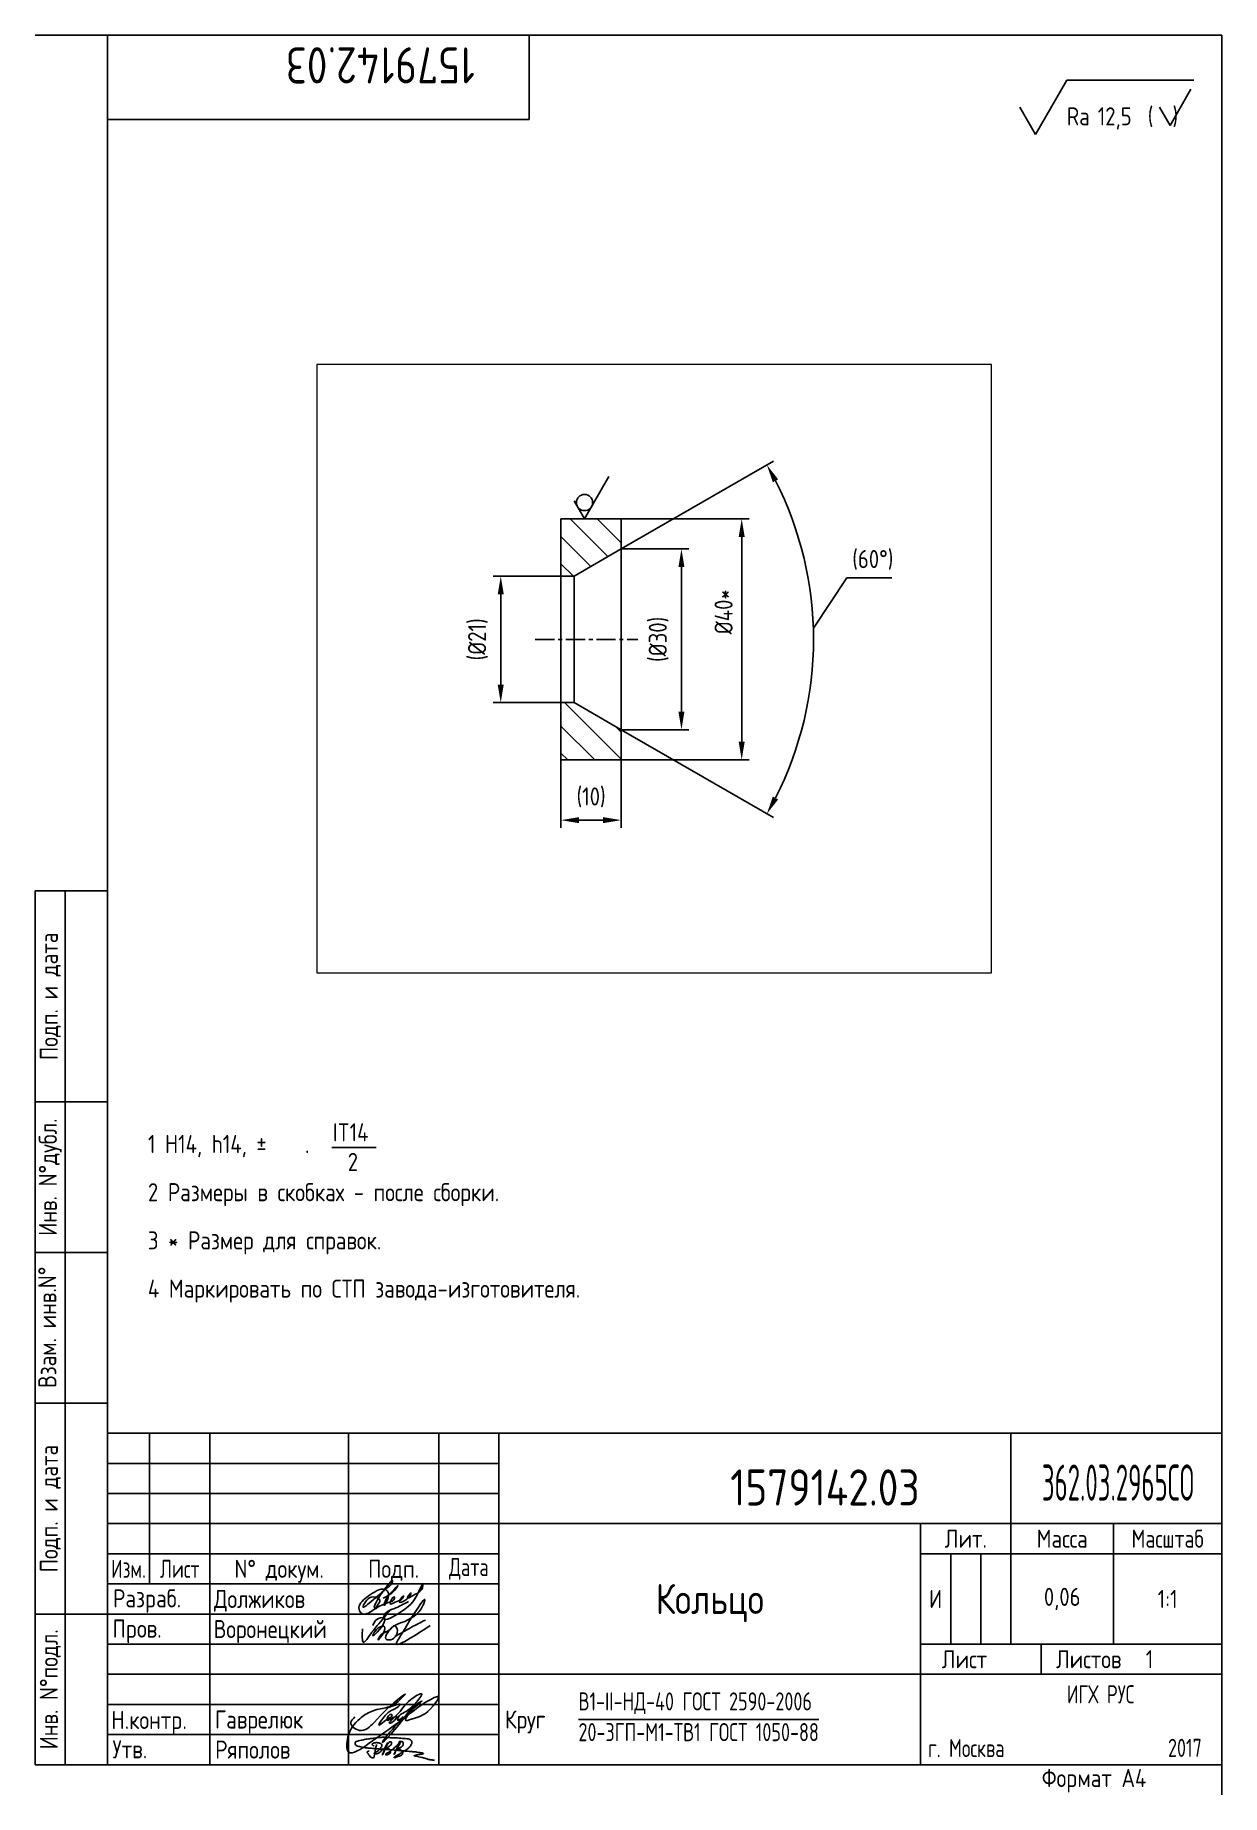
# Paper-space layout 'A4' of a CAD drawing. Header units: millimetres. Extents: x 13 to 210, y 5 to 297.
# The model-space entities are those that its viewports show. They can reach past a viewport. Long polylines and large blocks are cut down to what shows.
import ezdxf
from ezdxf.enums import TextEntityAlignment as Align

# ---------------------------------------------------------------- set-up
doc = ezdxf.new("R2010")
doc.units = ezdxf.units.MM
doc.header["$LTSCALE"] = 0.1
doc.linetypes.add('CENTER', pattern=[50.8, 31.75, -6.35, 6.35, -6.35])
for name, color, linetype in [('Bord', 1, 'Continuous'), ('Cen', 5, 'CENTER'), ('Cont', 6, 'Continuous'), ('Dim', 7, 'Continuous'), ('Hatch', 2, 'Continuous'), ('Text', 3, 'Continuous'), ('Textb', 6, 'Continuous'), ('Vporti', 7, 'Continuous')]:
    doc.layers.add(name, color=color, linetype=linetype)
doc.styles.add('Style1', font='romans.shx', dxfattribs={"width": 0.8})
doc.dimstyles.new('LIN1', dxfattribs={"dimtxt": 3, "dimasz": 3, "dimexe": 1.25, "dimexo": 0, "dimgap": 1.5, "dimtad": 1, "dimdec": 1, "dimdsep": 46, "dimtxsty": 'Style1', "dimcen": 2.5, "dimclrt": 3, "dimadec": 0, "dimazin": 0, "dimtfac": 1, "dimtdec": 1, "dimtmove": 0, "dimatfit": 3, "dimfxl": 1, "dimarcsym": 0})

# ---------------------------------------------------------------- blocks, each defined once
blk = doc.blocks.new('A$C314368CF')
at = {"layer": 'Text'}
for q in [(7.18, 6), (1.98, 3)]:
    blk.add_line((3.72, 0), q, dxfattribs=at)
at = {"layer": 'Text', "style": 'Style1', "width": 0.8}
blk.add_text('(  )', height=3, dxfattribs=at).set_placement((0, 0))
blk = doc.blocks.new('sherISO_18')
at = {"layer": 'Cont'}
for p, q in [((-30.94, -16.46), (-25.74, -7.46)), ((-25.74, -7.46), (-4.67, -7.46)), ((-30.94, -16.46), (-33.54, -11.96))]:
    blk.add_line(p, q, dxfattribs=at)
blk.add_blockref('A$C314368CF', (-12.3, -14.96))
at = {"layer": 'Textb', "style": 'Style1', "width": 0.8}
blk.add_text('Ra', height=3, dxfattribs=at).set_placement((-25.74, -14.96))
blk.add_attdef('12,5', (-20.6, -14.96), '', height=3, dxfattribs=at)
blk = doc.blocks.new('A4')
at = {"layer": 'Bord'}
for p, q in [((20, 55), (85, 55)), ((20, 50), (85, 50)), ((20, 45), (85, 45)), ((160, 40), (160, 25)), ((165, 40), (165, 25)), ((20, 30), (85, 30)), ((20, 25), (85, 25)), ((20, 20), (85, 20)), ((20, 15), (85, 15)), ((20, 10), (85, 10))]:
    blk.add_line(p, q, dxfattribs=at)
at = {"layer": 'Cont'}
for p, q in [((205, 292), (20, 292)), ((205, 292), (205, 5)), ((20, 292), (20, 5)), ((90, 278), (90, 292)), ((20, 278), (90, 278)), ((8, 5), (8, 150)), ((8, 150), (20, 150)), ((13, 5), (13, 150)), ((8, 115), (20, 115)), ((20, 90), (8, 90)), ((20, 65), (8, 65)), ((205, 60), (20, 60)), ((20, 60), (205, 60)), ((27, 60), (27, 35)), ((37, 60), (37, 5)), ((60, 5), (60, 60)), ((75, 60), (75, 5)), ((85, 5), (85, 60)), ((170, 60), (170, 25)), ((85, 45), (205, 45)), ((155, 5), (155, 45)), ((187, 25), (187, 45)), ((20, 40), (85, 40)), ((205, 40), (155, 40)), ((85, 35), (20, 35)), ((20, 30), (8, 30)), ((155, 25), (205, 25)), ((175, 25), (175, 20)), ((205, 20), (85, 20)), ((20, 5), (8, 5)), ((205, 5), (20, 5))]:
    blk.add_line(p, q, dxfattribs=at)
at = {"layer": 'Text', "style": 'Style1', "width": 0.8}
for s, p in [('Подп. и дата', (10.5, 132.5)), ('Инв. N%%dдубл.', (10.5, 102.5)), ('Взам. инв.N%%d ', (10, 78.38)), ('Подп. и дата', (10.5, 47.5)), ('Инв. N%%dподл.', (10.5, 17.5))]:
    blk.add_text(s, height=3, rotation=90, dxfattribs=at).set_placement(p, align=Align.MIDDLE)
at = {"layer": 'Text', "style": 'Style1'}
for s, width, p in [('Лит.', 0.8, (162.5, 42.5)), ('Масса', 0.8, (178.5, 42.5)), ('Масштаб', 0.75, (196, 42.5)), ('Изм.', 0.7, (23.5, 37.5)), ('Лист', 0.7, (32, 37.5)), ('N%%d докум.', 0.8, (48.5, 37.5)), ('Подп.', 0.8, (67.5, 37.5)), ('Лист', 0.8, (162.27, 22.5)), ('Листов', 0.8, (182.9, 22.5))]:
    blk.add_text(s, height=3, dxfattribs=dict(at, width=width)).set_placement(p, align=Align.MIDDLE_CENTER)
at = {"layer": 'Text', "style": 'Style1', "width": 0.7}
for s, p in [('Дата', (80, 37.5)), ('ИГХ РУС', (184.9, 16.69))]:
    blk.add_text(s, height=3, dxfattribs=at).set_placement(p, align=Align.MIDDLE)
at = {"layer": 'Text', "style": 'Style1'}
for s, width, p in [('Разpаб.', 0.8, (20.92, 31.1)), ('Пpов.', 0.8, (20.84, 26.08)), ('Н.контp.', 0.8, (20.65, 10.92)), ('Утв.', 0.8, (20.84, 6.06)), ('г. Москва', 0.7, (156.24, 6.25)), ('Фоpмат А4', 0.8, (175.11, 1.29))]:
    blk.add_text(s, height=3, dxfattribs=dict(at, width=width)).set_placement(p)
for tag, p, width in [('ФИО', (39, 31), 0.8), ('ФИО', (39, 26), 0.8), ('ГОСТ_СОРТАМЕНТА', (98.19, 14), 0.8), ('ФИО', (39, 11), 0.8), ('ФИО', (39, 6), 0.8), ('200', (192.85, 6.29), 0.7)]:
    blk.add_attdef(tag, p, '', height=3, dxfattribs=dict(at, width=width))
at = {"layer": 'Text', "style": 'Style1', "width": 0.8}
for tag, p in [('И', (157.49, 32.5)), ('700', (178.5, 32.5)), ('1:20', (196, 32.5))]:
    blk.add_attdef(tag, text='', height=3, dxfattribs=at).set_placement(p, align=Align.MIDDLE)
blk.add_attdef('Сборочный_чертеж', text='', height=3, dxfattribs=at).set_placement((120, 21.3), align=Align.CENTER)
for tag, p in [('1', (171.12, 22.5)), ('2', (193, 22.5))]:
    blk.add_attdef(tag, text='', height=3, dxfattribs=at).set_placement(p, align=Align.MIDDLE_CENTER)
blk.add_attdef('ЛИСТ', text='', height=3, dxfattribs=at).set_placement((85.99, 12.5), align=Align.MIDDLE_LEFT)
at = {"layer": 'Text', "style": 'Style1', "width": 0.7}
blk.add_attdef('%%OГОСТ_ТЕХ._ТРЕБОВАНИЙ', text='', height=3, dxfattribs=at).set_placement((98.19, 8), align=Align.BOTTOM_LEFT)
at = {"layer": 'Textb', "style": 'Style1', "width": 0.8}
blk.add_attdef('1234567', (81, 290), '', height=6, rotation=180, dxfattribs=at)
blk.add_attdef('1234567', (123.4, 48), '', height=6, dxfattribs=at)
for tag, height, p in [('123ХЯ', 6, (183.62, 48)), ('НАИМЕНОВАНИЕ', 5, (120, 30))]:
    blk.add_attdef(tag, text='', height=height, dxfattribs=at).set_placement(p, align=Align.CENTER)
blk = doc.blocks.new('A$C63F45750')
at = {"layer": 'Text'}
for points, knots in [([(3.17, 2.37), (3.12, 2.38), (3.04, 2.41), (2.94, 2.5), (2.85, 2.57), (2.79, 2.69), (2.87, 2.77), (2.99, 2.84), (3.16, 2.89), (3.36, 2.93), (3.6, 2.95), (3.82, 2.92), (4.05, 2.87), (4.25, 2.78), (4.45, 2.63), (4.46, 2.42), (4.38, 2.26), (4.28, 2.1), (4.17, 1.94), (4.03, 1.78), (3.89, 1.62), (3.75, 1.52), (3.63, 1.43), (3.49, 1.36), (3.35, 1.3), (3.24, 1.25), (3.16, 1.21), (3.12, 1.15), (3.19, 1.1), (3.27, 1.09), (3.4, 1.07), (3.55, 1.07), (3.72, 1.12), (3.92, 1.19), (4.1, 1.34), (4.26, 1.51), (4.44, 1.65), (4.59, 1.81), (4.74, 1.93), (4.84, 2.04), (4.93, 2.14), (5.07, 2.29), (5.19, 2.53), (5.28, 2.68), (5.35, 2.96), (5.23, 2.66), (5.2, 2.44), (5.04, 2.09), (4.95, 1.81), (4.86, 1.57), (4.75, 1.31), (4.67, 1.12), (4.46, 0.78), (4.62, 1.17), (4.71, 1.45), (4.88, 1.74), (5.01, 2), (5.08, 2.19), (5.19, 2.4), (5.32, 2.58), (5.4, 2.75), (5.52, 2.89), (5.65, 3.04), (5.85, 3.1), (6.02, 3.03), (6.08, 2.87), (6.03, 2.7), (5.9, 2.51), (5.7, 2.37), (5.55, 2.23), (5.4, 2.17), (5.31, 2.12), (5.12, 2.09), (5.35, 2.07), (5.48, 2), (5.64, 1.93), (5.75, 1.8), (5.85, 1.67), (5.89, 1.54), (5.89, 1.37), (5.8, 1.2), (5.63, 1.06), (5.41, 0.94), (5.23, 0.86), (5.02, 0.92), (5.13, 1.1), (5.28, 1.16), (5.44, 1.27), (5.61, 1.36), (5.74, 1.46), (5.86, 1.53), (5.95, 1.61), (6.05, 1.69), (6.15, 1.77), (6.28, 1.87), (6.46, 2.02), (6.65, 2.19), (6.83, 2.37), (6.98, 2.49), (7.11, 2.61), (7.2, 2.74), (7.32, 2.84), (7.42, 2.97), (7.48, 3.08), (7.48, 3.27), (7.34, 3.08), (7.28, 2.94), (7.18, 2.69), (7.1, 2.46), (7, 2.22), (6.93, 1.98), (6.83, 1.78), (6.73, 1.55), (6.67, 1.34), (6.6, 1.14), (6.56, 1.03), (6.39, 0.99), (6.62, 1.33), (6.75, 1.54), (6.93, 1.87), (7.05, 2.08), (7.18, 2.32), (7.33, 2.6), (7.47, 2.89), (7.6, 3.07), (7.79, 3.18), (7.95, 3.01), (8, 2.81), (7.99, 2.62), (7.94, 2.46), (7.83, 2.33), (7.69, 2.22), (7.53, 2.11), (7.37, 2.03), (7.21, 1.99), (7.11, 1.97), (6.89, 1.98), (7.07, 1.94), (7.15, 1.9), (7.27, 1.88), (7.39, 1.84), (7.52, 1.81), (7.62, 1.72), (7.7, 1.62), (7.78, 1.51), (7.83, 1.39), (7.87, 1.26), (7.88, 1.13), (7.86, 0.99), (7.75, 0.88), (7.6, 0.77), (7.4, 0.73), (7.19, 0.66), (6.97, 0.55), (6.71, 0.48), (6.57, 0.44), (6.42, 0.42), (6.52, 0.58), (6.61, 0.64), (6.81, 0.78), (7.06, 0.89), (7.33, 1.04), (7.55, 1.16), (7.7, 1.24), (7.84, 1.32), (7.99, 1.43), (8.21, 1.58), (8.48, 1.76), (8.74, 1.95), (8.97, 2.12), (9.1, 2.29), (9.23, 2.44), (9.3, 2.6), (9.37, 2.74), (9.42, 2.92), (9.45, 3.13), (9.21, 3.48), (8.67, 3.59), (8.09, 3.63), (7.57, 3.66), (7.06, 3.74), (6.57, 3.75), (6.09, 3.74), (5.67, 3.78), (5.28, 3.78), (4.96, 3.81), (4.65, 3.83), (4.31, 3.82), (3.97, 3.79), (3.61, 3.74), (3.22, 3.67), (2.86, 3.66), (2.53, 3.61), (2.18, 3.52), (1.78, 3.54), (1.38, 3.37), (0.96, 3.35), (0.58, 3.24), (0.25, 3.19), (0.03, 3.06), (-0.03, 2.83), (0.02, 2.6), (0.26, 2.38), (0.59, 2.33), (1, 2.2), (1.48, 2.15), (1.93, 2.05), (2.35, 2.02), (2.72, 2.01), (3.11, 1.94), (3.68, 1.94), (4.25, 1.83), (4.91, 1.87), (5.53, 1.76), (6.13, 1.72), (6.73, 1.71), (7.32, 1.62), (7.99, 1.55), (8.64, 1.54), (9.16, 1.46), (9.61, 1.42), (10.03, 1.4), (10.41, 1.32), (10.73, 1.29), (11.01, 1.24), (11.18, 1.23), (11.42, 1.14), (11.18, 1.06), (11.01, 1.03), (10.71, 0.98), (10.37, 0.92), (10.1, 0.91), (9.65, 0.75), (10.22, 0.67), (10.54, 0.59), (11.08, 0.47), (11.61, 0.35), (12.17, 0.15), (12.64, 0.08), (12.98, 0.03), (13.11, 0.01), (13.18, 0)], [0, 0, 0, 0, 0.153866, 0.270441, 0.388867, 0.510533, 0.592156, 0.71333, 0.90842, 1.11344, 1.349254, 1.61246, 1.782219, 2.047249, 2.291879, 2.451528, 2.651081, 2.806158, 3.017979, 3.227348, 3.462381, 3.633009, 3.75766, 3.920516, 4.080796, 4.214529, 4.291786, 4.349969, 4.397594, 4.50822, 4.594826, 4.799244, 4.954392, 5.128468, 5.437537, 5.632649, 5.842485, 6.094987, 6.293219, 6.410959, 6.551192, 6.687808, 7.022147, 7.294342, 7.425356, 7.52079, 7.946481, 8.313051, 8.59833, 8.833695, 9.090496, 9.427695, 9.601191, 9.883219, 10.093306, 10.673943, 10.798776, 10.974628, 11.287247, 11.486184, 11.648652, 11.848902, 12.027194, 12.25348, 12.40059, 12.537783, 12.716293, 12.91523, 13.208551, 13.438489, 13.549668, 13.67779, 13.77127, 13.930001, 14.029091, 14.272112, 14.434836, 14.547084, 14.739051, 14.830983, 15.061241, 15.268922, 15.500489, 15.788979, 15.879568, 16.024283, 16.221854, 16.418714, 16.593102, 16.783247, 16.91018, 17.018213, 17.135263, 17.278205, 17.430482, 17.620087, 17.979626, 18.191789, 18.388716, 18.565718, 18.714854, 18.857929, 19.039974, 19.171375, 19.283034, 19.400085, 19.618058, 19.882245, 20.150781, 20.377854, 20.649532, 20.89723, 21.042543, 21.40016, 21.557817, 21.667145, 21.752781, 21.926256, 22.412297, 22.813145, 22.961412, 23.171289, 23.607257, 23.940428, 24.110007, 24.291214, 24.48084, 24.697609, 24.904078, 25.034245, 25.218018, 25.407651, 25.573473, 25.787447, 25.930292, 26.051316, 26.18846, 26.285312, 26.406799, 26.52425, 26.630463, 26.793722, 26.898606, 27.029313, 27.171012, 27.314101, 27.419918, 27.580557, 27.709367, 27.829268, 28.024364, 28.266961, 28.41242, 28.705761, 28.989137, 29.187748, 29.233768, 29.332802, 29.529535, 29.667094, 30.039923, 30.332117, 30.61061, 30.769982, 30.856778, 31.109923, 31.313488, 31.656425, 32.066331, 32.296628, 32.49714, 32.710276, 32.891468, 33.014834, 33.177747, 33.444503, 33.618009, 34.409008, 34.914636, 35.419802, 35.95397, 36.458179, 36.88069, 37.388403, 37.738353, 38.034261, 38.353468, 38.693154, 39.037638, 39.391136, 39.787481, 40.203773, 40.488977, 40.784975, 41.26625, 41.668005, 42.070065, 42.499388, 42.869834, 43.079573, 43.213439, 43.554591, 43.717296, 44.153724, 44.506336, 45.019111, 45.587859, 45.90191, 46.270392, 46.703958, 47.093115, 47.952647, 48.44014, 49.079253, 49.808223, 50.268654, 50.851051, 51.604831, 52.298429, 52.776925, 53.1907, 53.661988, 54.042386, 54.348524, 54.616841, 54.853814, 54.983777, 55.126096, 55.333328, 55.613101, 56.008732, 56.315809, 56.59982, 56.87931, 57.399251, 57.889617, 58.432507, 59.066698, 59.660314, 59.862668, 60.07277, 60.07277, 60.07277, 60.07277]), ([(2.31, 1.53), (2.26, 1.52), (2.17, 1.51), (2.06, 1.48), (1.93, 1.38), (2.07, 1.25), (2.14, 1.11), (2.26, 0.93), (2.39, 0.72), (2.57, 0.54), (2.71, 0.44), (2.86, 0.4), (3.02, 0.43), (3.14, 0.54), (3.21, 0.79), (3.25, 1.07), (3.31, 1.4), (3.35, 1.67), (3.38, 1.92), (3.47, 2.19), (3.5, 2.43), (3.54, 2.59), (3.56, 2.64)], [0, 0, 0, 0, 0.15847, 0.269731, 0.363591, 0.555514, 0.688037, 0.848606, 1.204359, 1.433632, 1.58673, 1.729549, 1.880686, 2.057874, 2.19169, 2.63505, 2.928153, 3.184121, 3.441863, 3.696117, 4.025873, 4.178055, 4.178055, 4.178055, 4.178055])]:
    blk.add_open_spline(points, degree=3, knots=knots, dxfattribs=at)
blk = doc.blocks.new('SHERISO_09')
at = {"layer": 'Text'}
for q in [(4.04, 7), (-1.73, 3)]:
    blk.add_line((0, 0), q, dxfattribs=at)
blk.add_circle((0, 2.71), 1.35, dxfattribs=at)
blk = doc.blocks.new('*D4')
at = {"layer": 'Defpoints', "color": 0, "transparency": 16777216}
for p in [(525.17, 361.61), (535.17, 361.61), (535.17, 351.61)]:
    blk.add_point(p, dxfattribs=at)
at = {"layer": 'Dim', "color": 0, "lineweight": -2, "transparency": 16777216}
for p, q in [((525.17, 361.61), (525.17, 350.36)), ((535.17, 361.61), (535.17, 350.36)), ((528.17, 351.61), (532.17, 351.61))]:
    blk.add_line(p, q, dxfattribs=at)
at = {"layer": 'Dim', "color": 0, "transparency": 16777216}
for points in [[(528.17, 352.11), (528.17, 351.11), (525.17, 351.61)], [(532.17, 352.11), (532.17, 351.11), (535.17, 351.61)]]:
    blk.add_solid(points, dxfattribs=at)
at = {"layer": 'Dim', "color": 3, "transparency": 16777216, "insert": (530.17, 355.39), "char_height": 3, "attachment_point": 5, "style": 'Style1'}
blk.add_mtext('(10)', dxfattribs=at)
blk = doc.blocks.new('*D5')
at = {"layer": 'Defpoints', "color": 0, "transparency": 16777216}
for p in [(535.17, 401.61), (535.17, 361.61), (555.17, 361.61)]:
    blk.add_point(p, dxfattribs=at)
at = {"layer": 'Dim', "color": 0, "lineweight": -2, "transparency": 16777216}
for p, q in [((535.17, 401.61), (556.42, 401.61)), ((555.17, 398.61), (555.17, 364.61)), ((535.17, 361.61), (556.42, 361.61))]:
    blk.add_line(p, q, dxfattribs=at)
at = {"layer": 'Dim', "color": 0, "transparency": 16777216}
for points in [[(554.67, 398.61), (555.67, 398.61), (555.17, 401.61)], [(554.67, 364.61), (555.67, 364.61), (555.17, 361.61)]]:
    blk.add_solid(points, dxfattribs=at)
at = {"layer": 'Dim', "color": 3, "transparency": 16777216, "insert": (552.17, 386.18), "char_height": 3, "attachment_point": 5, "rotation": 90, "style": 'Style1'}
blk.add_mtext('%%C40*', dxfattribs=at)
blk = doc.blocks.new('*D6')
at = {"layer": 'Defpoints', "color": 0, "transparency": 16777216}
for p in [(535.17, 396.61), (535.17, 366.61), (545.17, 366.61)]:
    blk.add_point(p, dxfattribs=at)
at = {"layer": 'Dim', "color": 0, "lineweight": -2, "transparency": 16777216}
for p, q in [((535.17, 396.61), (546.42, 396.61)), ((545.17, 393.61), (545.17, 369.61)), ((535.17, 366.61), (546.42, 366.61))]:
    blk.add_line(p, q, dxfattribs=at)
at = {"layer": 'Dim', "color": 0, "transparency": 16777216}
for points in [[(544.67, 393.61), (545.67, 393.61), (545.17, 396.61)], [(544.67, 369.61), (545.67, 369.61), (545.17, 366.61)]]:
    blk.add_solid(points, dxfattribs=at)
at = {"layer": 'Dim', "color": 3, "transparency": 16777216, "insert": (541.39, 381.61), "char_height": 3, "attachment_point": 5, "rotation": 90, "style": 'Style1'}
blk.add_mtext('(%%C30)', dxfattribs=at)
blk = doc.blocks.new('*D7')
at = {"layer": 'Defpoints', "color": 0, "transparency": 16777216}
for p in [(515.17, 392.11), (525.17, 392.11), (525.17, 371.11)]:
    blk.add_point(p, dxfattribs=at)
at = {"layer": 'Dim', "color": 0, "lineweight": -2, "transparency": 16777216}
for p, q in [((525.17, 392.11), (513.92, 392.11)), ((515.17, 374.11), (515.17, 389.11)), ((525.17, 371.11), (513.92, 371.11))]:
    blk.add_line(p, q, dxfattribs=at)
at = {"layer": 'Dim', "color": 0, "transparency": 16777216}
for points in [[(514.67, 389.11), (515.67, 389.11), (515.17, 392.11)], [(514.67, 374.11), (515.67, 374.11), (515.17, 371.11)]]:
    blk.add_solid(points, dxfattribs=at)
at = {"layer": 'Dim', "color": 3, "transparency": 16777216, "insert": (511.39, 381.61), "char_height": 3, "attachment_point": 5, "rotation": 90, "style": 'Style1'}
blk.add_mtext('(%%C21)', dxfattribs=at)

msp = doc.modelspace()

# ---------------------------------------------------------------- hatches: boundary and pattern name
at = {"layer": 'Hatch'}
h = msp.add_hatch(dxfattribs=at)
h.set_pattern_fill('ANSI31', color=256, angle=90, style=0)
h.set_pattern_definition([(135, (-873.0115, -2536.1414), (-2.245064, -2.245064), [])])
h.paths.add_polyline_path([(535.17, 396.61), (535.17, 401.61), (531.33, 401.61), (529.77, 400.28, -0.1692), (529.88, 399.96, -1), (528.86, 399.96, -0.710571), (529.77, 400.28), (531.33, 401.61), (525.17, 401.61), (525.17, 392.11), (527.38, 392.11)])
h.paths.add_polyline_path([(535.17, 361.61), (535.17, 366.61), (527.38, 371.11), (525.17, 371.11), (525.17, 361.61)])

# ---------------------------------------------------------------- linework, layer by layer
at = {"color": 0, "linetype": 'ByBlock'}
for p, q in [((535.17, 396.61), (560.43, 411.19)), ((535.17, 366.61), (560.43, 352.03))]:
    msp.add_line(p, q, dxfattribs=at)
msp.add_arc((509.19, 381.61), 57.91, 332.9684, 27.0316, dxfattribs=at)
for points in [[(560.34, 407.69), (561.22, 408.17), (559.35, 410.56)], [(561.22, 355.05), (560.34, 355.53), (559.35, 352.65)]]:
    msp.add_solid(points, dxfattribs=at)
at = {"layer": 'Cen'}
msp.add_line((520.91, 381.61), (537.93, 381.61), dxfattribs=at)
at = {"layer": 'Cont'}
for p, q in [((525.17, 401.61), (535.17, 401.61)), ((525.17, 401.61), (525.17, 361.61)), ((535.17, 401.61), (535.17, 361.61)), ((535.17, 396.61), (527.38, 392.11)), ((525.17, 392.11), (527.38, 392.11)), ((527.38, 392.11), (527.38, 381.61)), ((527.38, 371.11), (527.38, 381.61)), ((525.17, 371.11), (527.38, 371.11)), ((535.17, 366.61), (527.38, 371.11)), ((525.17, 361.61), (535.17, 361.61))]:
    msp.add_line(p, q, dxfattribs=at)
at = {"layer": 'Defpoints', "color": 0, "linetype": 'ByBlock'}
for p in [(535.17, 396.61), (535.17, 396.61), (527.38, 392.11), (527.38, 392.11), (527.38, 371.11), (527.38, 371.11), (566.22, 371.55), (535.17, 366.61), (535.17, 366.61)]:
    msp.add_point(p, dxfattribs=at)
at = {"layer": 'Dim'}
for p, q in [((567.07, 383.46), (572.63, 391.84)), ((572.63, 391.84), (580.12, 391.84))]:
    msp.add_line(p, q, dxfattribs=at)

# ---------------------------------------------------------------- block references
at = {"layer": 'Vporti'}
msp.add_blockref('SHERISO_09', (529.08, 401.61), dxfattribs=at)

# ---------------------------------------------------------------- texts
at = {"color": 3, "linetype": 'ByBlock', "insert": (576.94, 394.79), "char_height": 3, "attachment_point": 5, "style": 'Style1'}
msp.add_mtext('(60°)', dxfattribs=at)

# ---------------------------------------------------------------- dimensions: what is measured, and where the dimension line sits
at = {"layer": 'Dim'}
dim = msp.add_linear_dim(base=(555.17, 361.61), p1=(535.17, 401.61), p2=(535.17, 361.61), angle=90, text='%%C<>*', dimstyle='LIN1', dxfattribs=at)
dim.commit()
dim.dimension.update_dxf_attribs({"geometry": '*D5', "text_midpoint": (555.17, 386.18), "dimtype": 160})
for base, p1, p2, picture, middle in [((545.17, 366.61), (535.17, 396.61), (535.17, 366.61), '*D6', (541.39, 381.61)), ((515.17, 392.11), (525.17, 371.11), (525.17, 392.11), '*D7', (511.39, 381.61))]:
    dim = msp.add_linear_dim(base=base, p1=p1, p2=p2, angle=90, text='(%%C<>)', dimstyle='LIN1', dxfattribs=at)
    dim.commit()
    dim.dimension.update_dxf_attribs({"geometry": picture, "text_midpoint": middle})
dim = msp.add_linear_dim(base=(535.17, 351.61), p1=(525.17, 361.61), p2=(535.17, 361.61), text='(<>)', dimstyle='LIN1', dxfattribs=at)
dim.commit()
dim.dimension.update_dxf_attribs({"geometry": '*D4', "text_midpoint": (530.17, 355.39)})

psp = doc.layouts.new('A4')

# ---------------------------------------------------------------- linework, layer by layer
at = {"layer": 'Defpoints'}
for p, q in [((25, 297), (13, 297)), ((210, 10), (210, 5))]:
    psp.add_line(p, q, dxfattribs=at)
at = {"layer": 'Text'}
psp.add_line((62.26, 112.41), (69.62, 112.41), dxfattribs=at)
for points, knots in [([(74.96, 37.08), (74.2, 36.66), (72.89, 35.94), (71.01, 35.35), (70.69, 33.42), (75.62, 36.52), (75.95, 37.13), (77.36, 40.16), (77.32, 38.72), (76.45, 38.6), (74.26, 37.12), (75.57, 38.88), (75.04, 37.36), (72.51, 36.25), (74.4, 38.43), (73.86, 37.22), (73.13, 37.25), (71.26, 36.01), (72.6, 38.28), (72.72, 37.18), (70.82, 36.74), (69.54, 35.91), (67.4, 34.55), (66.35, 36.29), (67.85, 37.7), (69.26, 38.67), (70.54, 39.3), (71.5, 38.89), (71.91, 37.9), (70.61, 35.59), (71.31, 37.87), (71.91, 38.33), (73.56, 40.14), (72.57, 38.69), (71.84, 38.15), (71.04, 37.75), (70.79, 37.63)], [0, 0, 0, 0, 2.703743, 4.672825, 5.02799, 7.955933, 13.437489, 13.883188, 14.189441, 16.413959, 17.478513, 18.47964, 18.959294, 20.910841, 22.003091, 22.470554, 23.533771, 24.710748, 26.01626, 26.201331, 27.488187, 30.382065, 32.258784, 33.069724, 35.439902, 37.010787, 38.612861, 39.32109, 39.818865, 41.83144, 42.782113, 44.494961, 45.867914, 46.467245, 48.290622, 49.101188, 49.101188, 49.101188, 49.101188]), ([(69.31, 36.3), (69.73, 37.22), (70.27, 38.4), (72.54, 40.96), (72.09, 39.8), (70.58, 38.77), (66.38, 34.66), (68.03, 37.4), (69.01, 38.09), (70.57, 37.39), (69.93, 36.59), (69.41, 35.9), (69.25, 36.17), (69.29, 36.25), (69.31, 36.3)], [0, 0, 0, 0, 4.062617, 5.226919, 5.800291, 6.663227, 11.774431, 12.938639, 14.11351, 15.354081, 16.396133, 16.918576, 17.03251, 17.182794, 17.182794, 17.182794, 17.182794]), ([(69.04, 33.11), (69.2, 33.49), (69.52, 34.23), (72.02, 34.79), (70.21, 32.34), (68.7, 31.01), (69.75, 33.01), (71.89, 33.08), (69.42, 29.78), (70.48, 31.99), (71.65, 31.89), (72.62, 33.39), (73.46, 32.01), (72.62, 30.67), (70.59, 30.67), (72.17, 33.07), (74.58, 33.74), (76.95, 35.03), (78.44, 39.46), (74.66, 32.93), (71.99, 28.78), (75.46, 31.05), (78.6, 33.11)], [0, 0, 0, 0, 1.213353, 2.399709, 5.497648, 5.861317, 7.611627, 8.43806, 10.837371, 11.583123, 13.461301, 14.534506, 15.162086, 17.217848, 17.944717, 20.123775, 21.948027, 26.460707, 27.144718, 34.52243, 35.159468, 41.304292, 41.304292, 41.304292, 41.304292]), ([(67.35, 32.55), (67.31, 32.1), (67.25, 31.44), (67.4, 29.89), (68.74, 31.8), (69.87, 33.22), (71.25, 34.83), (72.05, 35.78)], [0, 0, 0, 0, 1.523947, 2.237958, 3.351836, 5.856423, 9.374056, 9.374056, 9.374056, 9.374056]), ([(77.78, 34), (77.01, 33.61), (75.3, 32.74), (73.63, 31.78), (72.7, 31.25)], [0, 0, 0, 0, 2.587978, 5.77327, 5.77327, 5.77327, 5.77327]), ([(66.09, 17.92), (65.76, 17.61), (64.88, 16.8), (67.27, 14.94), (70.4, 18.2), (71.89, 19.82), (74.78, 22.03), (72.88, 19.95), (71.47, 19.43), (68.77, 19.05), (66.47, 17.39), (64.74, 15.34), (64.59, 10.82), (70.75, 15.2), (74.5, 17.8), (77.78, 20.51), (80.45, 21.63), (78.13, 18.3), (76.84, 17.99), (73.53, 16.92), (75.8, 19.36), (77.87, 21.07), (75.18, 19.27), (74.07, 17.17), (69.29, 12.04), (71.89, 15.52), (75.01, 18.75), (72.87, 16.94), (73.43, 18.27), (74.59, 18.8), (75.77, 19.65), (78.03, 22.5), (74.41, 20.39), (74.11, 19.09), (71.07, 16.49), (72.69, 17.18), (73.29, 18.4), (72.23, 17.62), (70.93, 17.1), (71.98, 18.74), (72.34, 18.03), (71.27, 17.57), (69.46, 15.81), (70.95, 18.05), (71.87, 19.01), (73.03, 19.33), (73.98, 20.36), (72.73, 19.88), (71.69, 19.48)], [0, 0, 0, 0, 1.17994, 3.087717, 5.863103, 12.338328, 12.854096, 14.088578, 16.834551, 19.302558, 21.570562, 25.210018, 27.650956, 31.348291, 40.129863, 44.562748, 45.223917, 46.979401, 51.214655, 52.099288, 55.323111, 56.227801, 58.471865, 60.028126, 65.752911, 68.466223, 71.038525, 71.934922, 72.780229, 73.495807, 76.028152, 77.999346, 80.11892, 83.1954, 85.334448, 86.270878, 87.060466, 88.110212, 88.803314, 89.989889, 90.197567, 90.706974, 92.884587, 94.19917, 96.055742, 97.375783, 97.753899, 99.636325, 99.636325, 99.636325, 99.636325])]:
    psp.add_open_spline(points, degree=3, knots=knots, dxfattribs=at)

# ---------------------------------------------------------------- block references
ref = psp.add_blockref('A4', (5, 5))
ref.add_attrib('ФИО', 'Должиков', (42.67, 36), dxfattribs={"layer": 'Text', "height": 3, "style": 'Style1', "width": 0.8})
ref.add_attrib('123ХЯ', '362.03.2965СО', dxfattribs={"layer": 'Textb', "height": 6, "style": 'Style1', "width": 0.48}).set_placement((192.75, 53.81), align=Align.CENTER)
ref.add_attrib('1234567', '1579142.03', (128.4, 53), dxfattribs={"layer": 'Textb', "height": 6, "style": 'Style1', "width": 0.8})
ref.add_attrib('НАИМЕНОВАНИЕ', 'Кольцо', dxfattribs={"layer": 'Textb', "height": 5, "style": 'Style1', "width": 0.8}).set_placement((125, 35), align=Align.CENTER)
ref.add_attrib('ЛИСТ', 'Круг', dxfattribs={"layer": 'Text', "height": 3, "style": 'Style1', "width": 0.8}).set_placement((90.99, 17.5), align=Align.MIDDLE_LEFT)
ref.add_attrib('ГОСТ_СОРТАМЕНТА', 'В1-II-НД-40 ГОСТ 2590-2006', (103.19, 19), dxfattribs={"layer": 'Text', "height": 3, "style": 'Style1', "width": 0.7})
ref.add_attrib('%%OГОСТ_ТЕХ._ТРЕБОВАНИЙ', '%%O20-3ГП-М1-ТВ1 ГОСТ 1050-88', dxfattribs={"layer": 'Text', "height": 3, "style": 'Style1', "width": 0.7}).set_placement((103.19, 13), align=Align.BOTTOM_LEFT)
ref.add_attrib('И', 'И', dxfattribs={"layer": 'Text', "height": 3, "style": 'Style1', "width": 0.8}).set_placement((162.49, 37.5), align=Align.MIDDLE)
ref.add_attrib('700', '0,06', dxfattribs={"layer": 'Text', "height": 3, "style": 'Style1', "width": 0.8}).set_placement((183.5, 37.5), align=Align.MIDDLE)
ref.add_attrib('1:20', '1:1', dxfattribs={"layer": 'Text', "height": 3, "style": 'Style1', "width": 0.8}).set_placement((201, 37.5), align=Align.MIDDLE)
ref.add_attrib('2', '1', dxfattribs={"layer": 'Text', "height": 3, "style": 'Style1', "width": 0.8}).set_placement((198, 27.5), align=Align.MIDDLE_CENTER)
ref.add_attrib('200', '2017', (201.06, 11.29), dxfattribs={"layer": 'Text', "height": 3, "style": 'Style1', "width": 0.7})
ref.add_attrib('1234567', '1579142.03', (86, 295), dxfattribs={"layer": 'Textb', "height": 6, "rotation": 180, "style": 'Style1', "width": 0.8})
at = {"layer": 'Cont'}
psp.add_blockref('A$C63F45750', (66.12, 10.72), dxfattribs=at)
at = {"layer": 'Dim'}
psp.add_blockref('sherISO_18', (210, 297), dxfattribs=at).add_auto_attribs({'12,5': '12,5'})

# ---------------------------------------------------------------- texts
at = {"layer": 'Text', "style": 'Style1', "width": 0.8}
for s, p in [('1 H14, h14, %%P    .', (31.72, 111.5)), ('IT14', (62.42, 113.44)), ('2', (64.89, 108.52)), ('2 Размеры в скобках - после сборки.', (31.72, 103.5)), ('3 * Размер для справок.', (31.72, 95.5)), ('4 Маркировать по СТП завода-изготовителя.', (31.72, 87.5)), ('Воронецкий', (42.64, 31)), ('Гаврелюк', (42.85, 16)), ('Ряполов', (42.88, 11))]:
    psp.add_text(s, height=3, dxfattribs=at).set_placement(p)

# ---------------------------------------------------------------- viewports
at = {"layer": 'Defpoints'}
psp.add_viewport(center=(115.78, 191.86), size=(111.99, 100.9409), view_center_point=(540.66, 376.73), view_height=100.9409, dxfattribs=at)

doc.saveas('drawing.dxf')
